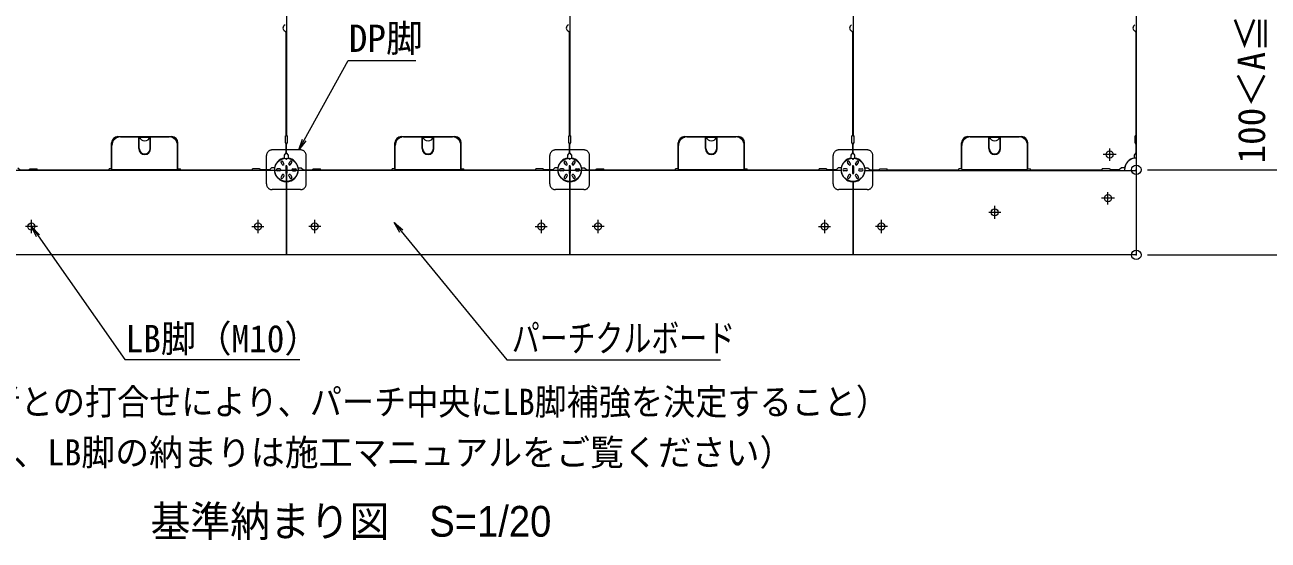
# Model space of a CAD drawing. Units: millimetres, scale not verified. Extents: x -600 to 600, y -416 to 415.
# Drawn here: x -397.1 to -68, y 9.1 to 145.4 of the extents above; entities that cross this region are included whole.
import ezdxf
from ezdxf.enums import TextEntityAlignment as Align

# ---------------------------------------------------------------- set-up
doc = ezdxf.new("R2010")
doc.units = ezdxf.units.MM
doc.header["$LTSCALE"] = 5
doc.header["$PDMODE"] = 32
doc.header["$PDSIZE"] = 2.5
doc.linetypes.add('DASHED3', pattern=[4, 3, -1])
doc.layers.add('0-1_moji', color=2, linetype='Continuous')
for name, color, linetype, lineweight in [('0-8_center', 5, 'Continuous', 9), ('0-9_sunpou', 1, 'Continuous', 9), ('0-A_0', 3, 'Continuous', 9), ('0-B_DEFPOINTS', 7, 'Continuous', 9), ('1-5_6文字', 2, 'Continuous', 9)]:
    doc.layers.add(name, color=color, linetype=linetype, lineweight=lineweight)
doc.styles.add('ＭＳ ゴシック', font='')
doc.styles.add('ＭＳ Ｐゴシック', font='')
doc.styles.get('ＭＳ ゴシック').set_extended_font_data('MS Gothic')
doc.styles.get('ＭＳ Ｐゴシック').set_extended_font_data('MS PGothic')

# ---------------------------------------------------------------- blocks, each defined once
blk = doc.blocks.new('MLeader28')
at = {"layer": '1-5_6文字'}
blk.add_line((-299.364, 93.168), (-297.463, 90.847), dxfattribs=at)
at = {"layer": '1-5_6文字', "color": 1}
blk.add_line((-268.484, 56.796), (-212.95, 56.796), dxfattribs=at)
at = {"layer": '1-5_6文字'}
blk.add_lwpolyline([(-297.85, 90.531), (-299.364, 93.168), (-297.076, 91.164)], dxfattribs=at)
at = {"layer": '1-5_6文字', "color": 1}
blk.add_lwpolyline([(-297.463, 90.847), (-269.564, 56.796), (-268.484, 56.796)], dxfattribs=at)
at = {"layer": '1-5_6文字', "style": 'ＭＳ ゴシック', "width": 0.75}
blk.add_text('パーチクルボード', height=7.221, dxfattribs=at).set_placement((-268.214, 56.771), align=Align.BOTTOM_LEFT)
blk = doc.blocks.new('MLeader29')
at = {"layer": '1-5_6文字', "color": 1}
blk.add_line((-310.487, 135.976), (-293.641, 135.976), dxfattribs=at)
at = {"layer": '1-5_6文字'}
blk.add_line((-324.609, 112.326), (-323.16, 114.953), dxfattribs=at)
at = {"layer": '1-5_6文字', "color": 1}
blk.add_lwpolyline([(-323.16, 114.953), (-311.567, 135.976), (-310.487, 135.976)], dxfattribs=at)
at = {"layer": '1-5_6文字'}
blk.add_lwpolyline([(-322.722, 114.712), (-324.609, 112.326), (-323.598, 115.195)], dxfattribs=at)
at = {"layer": '1-5_6文字', "style": 'ＭＳ ゴシック'}
blk.add_text('DP脚', height=7.221, dxfattribs=at).set_placement((-311.36, 136.088), align=Align.BOTTOM_LEFT)
blk = doc.blocks.new('MLeader33')
at = {"layer": '1-5_6文字'}
blk.add_line((-395.355, 92.076), (-393.632, 89.62), dxfattribs=at)
at = {"layer": '1-5_6文字', "color": 1}
blk.add_line((-369.578, 56.863), (-324.348, 56.863), dxfattribs=at)
at = {"layer": '1-5_6文字'}
blk.add_lwpolyline([(-394.042, 89.333), (-395.355, 92.076), (-393.223, 89.907)], dxfattribs=at)
at = {"layer": '1-5_6文字', "color": 1}
blk.add_lwpolyline([(-393.632, 89.62), (-370.658, 56.863), (-369.578, 56.863)], dxfattribs=at)
at = {"layer": '1-5_6文字', "style": 'ＭＳ ゴシック', "width": 0.95}
blk.add_text('LB脚（M10）', height=7.221, dxfattribs=at).set_placement((-370.451, 56.675), align=Align.BOTTOM_LEFT)

msp = doc.modelspace()

# ---------------------------------------------------------------- linework, layer by layer
at = {"layer": '0-8_center'}
for p, q in [((-109.94, 109.487), (-109.94, 112.695)), ((-108.216, 111.126), (-111.683, 111.126)), ((-108.666, 99.576), (-112.133, 99.576)), ((-110.39, 97.937), (-110.39, 101.145)), ((-138.751, 95.826), (-141.959, 95.826)), ((-140.39, 94.103), (-140.39, 97.569)), ((-395.39, 90.353), (-395.39, 93.819)), ((-335.39, 90.353), (-335.39, 93.819)), ((-320.39, 90.353), (-320.39, 93.819)), ((-260.39, 90.353), (-260.39, 93.819)), ((-245.39, 90.353), (-245.39, 93.819)), ((-185.39, 90.353), (-185.39, 93.819)), ((-170.39, 90.353), (-170.39, 93.819)), ((-393.751, 92.076), (-396.959, 92.076)), ((-337.028, 92.076), (-333.821, 92.076)), ((-318.751, 92.076), (-321.959, 92.076)), ((-262.028, 92.076), (-258.821, 92.076)), ((-243.751, 92.076), (-246.959, 92.076)), ((-187.028, 92.076), (-183.821, 92.076)), ((-168.751, 92.076), (-171.959, 92.076))]:
    msp.add_line(p, q, dxfattribs=at)
at = {"layer": '0-A_0'}
for p, q in [((-102.89, 332.076), (-102.89, 84.576)), ((-327.86, 173.076), (-327.86, 116.076)), ((-252.86, 173.076), (-252.86, 116.076)), ((-177.86, 173.076), (-177.86, 116.076)), ((-327.92, 116.076), (-327.92, 143.254)), ((-252.92, 116.076), (-252.92, 143.254)), ((-177.92, 116.076), (-177.92, 143.254)), ((-102.92, 116.076), (-102.92, 143.254)), ((-371.84, 115.776), (-366.815, 115.776)), ((-366.965, 112.686), (-366.965, 115.626)), ((-366.815, 112.686), (-366.815, 115.626)), ((-363.965, 115.776), (-358.94, 115.776)), ((-363.965, 112.686), (-363.965, 115.626)), ((-363.815, 112.686), (-363.815, 115.626)), ((-327.92, 116.076), (-328.16, 116.076)), ((-327.86, 116.076), (-327.62, 116.076)), ((-327.62, 114.276), (-327.62, 116.076)), ((-296.84, 115.776), (-291.815, 115.776)), ((-291.965, 112.686), (-291.965, 115.626)), ((-291.815, 112.686), (-291.815, 115.626)), ((-288.965, 115.776), (-283.94, 115.776)), ((-288.965, 112.686), (-288.965, 115.626)), ((-288.815, 112.686), (-288.815, 115.626)), ((-252.92, 116.076), (-253.16, 116.076)), ((-252.86, 116.076), (-252.62, 116.076)), ((-252.62, 114.276), (-252.62, 116.076)), ((-221.84, 115.776), (-216.815, 115.776)), ((-216.965, 112.686), (-216.965, 115.626)), ((-216.815, 112.686), (-216.815, 115.626)), ((-213.965, 115.776), (-208.94, 115.776)), ((-213.965, 112.686), (-213.965, 115.626)), ((-213.815, 112.686), (-213.815, 115.626)), ((-177.92, 116.076), (-178.16, 116.076)), ((-177.86, 116.076), (-177.62, 116.076)), ((-177.62, 114.276), (-177.62, 116.076)), ((-146.84, 115.776), (-141.815, 115.776)), ((-141.965, 112.686), (-141.965, 115.626)), ((-141.815, 112.686), (-141.815, 115.626)), ((-138.965, 115.776), (-133.94, 115.776)), ((-138.965, 112.686), (-138.965, 115.626)), ((-138.815, 112.686), (-138.815, 115.626)), ((-102.92, 116.076), (-103.16, 116.076)), ((-374.09, 107.136), (-374.09, 113.526)), ((-366.965, 115.026), (-366.815, 115.026)), ((-366.965, 114.876), (-366.815, 114.876)), ((-363.965, 115.026), (-363.815, 115.026)), ((-363.965, 114.876), (-363.815, 114.876)), ((-356.69, 107.136), (-356.69, 113.526)), ((-327.905, 111.576), (-327.905, 113.826)), ((-327.875, 113.826), (-327.62, 114.276)), ((-299.09, 107.136), (-299.09, 113.526)), ((-291.965, 115.026), (-291.815, 115.026)), ((-291.965, 114.876), (-291.815, 114.876)), ((-288.965, 115.026), (-288.815, 115.026)), ((-288.965, 114.876), (-288.815, 114.876)), ((-281.69, 107.136), (-281.69, 113.526)), ((-252.905, 111.576), (-252.905, 113.826)), ((-252.875, 113.826), (-252.62, 114.276)), ((-224.09, 107.136), (-224.09, 113.526)), ((-216.965, 115.026), (-216.815, 115.026)), ((-216.965, 114.876), (-216.815, 114.876)), ((-213.965, 115.026), (-213.815, 115.026)), ((-213.965, 114.876), (-213.815, 114.876)), ((-206.69, 107.136), (-206.69, 113.526)), ((-177.905, 111.576), (-177.905, 113.826)), ((-177.875, 113.826), (-177.62, 114.276)), ((-149.09, 107.136), (-149.09, 113.526)), ((-141.965, 115.026), (-141.815, 115.026)), ((-141.965, 114.876), (-141.815, 114.876)), ((-138.965, 115.026), (-138.815, 115.026)), ((-138.965, 114.876), (-138.815, 114.876)), ((-131.69, 107.136), (-131.69, 113.526)), ((-328.973, 108.443), (-329.31, 109.027)), ((-328.531, 108.698), (-328.869, 109.282)), ((-328.415, 110.976), (-327.905, 111.576)), ((-328.415, 110.121), (-328.415, 110.976)), ((-327.248, 108.698), (-326.91, 109.282)), ((-326.806, 108.443), (-326.469, 109.027)), ((-253.973, 108.443), (-254.31, 109.027)), ((-253.531, 108.698), (-253.869, 109.282)), ((-253.415, 110.976), (-252.905, 111.576)), ((-253.415, 110.121), (-253.415, 110.976)), ((-252.248, 108.698), (-251.91, 109.282)), ((-251.806, 108.443), (-251.469, 109.027)), ((-178.973, 108.443), (-179.31, 109.027)), ((-178.531, 108.698), (-178.869, 109.282)), ((-178.415, 110.976), (-177.905, 111.576)), ((-178.415, 110.121), (-178.415, 110.976)), ((-177.248, 108.698), (-176.91, 109.282)), ((-176.806, 108.443), (-176.469, 109.027)), ((-327.965, 106.926), (-402.815, 106.926)), ((-395.69, 107.346), (-393.89, 107.346)), ((-393.89, 107.106), (-393.89, 107.346)), ((-393.89, 107.106), (-374.84, 107.106)), ((-374.09, 107.346), (-374.84, 107.346)), ((-374.84, 107.106), (-374.84, 107.346)), ((-374.09, 107.136), (-356.69, 107.136)), ((-356.69, 107.346), (-355.94, 107.346)), ((-355.94, 107.106), (-355.94, 107.346)), ((-355.94, 107.106), (-336.89, 107.106)), ((-335.09, 107.346), (-336.89, 107.346)), ((-336.89, 107.106), (-336.89, 107.346)), ((-329.615, 107.331), (-330.29, 107.331)), ((-329.615, 106.821), (-330.29, 106.821)), ((-328.973, 105.71), (-329.31, 105.125)), ((-328.531, 105.455), (-328.869, 104.87)), ((-328.04, 107.976), (-328.04, 106.176)), ((-327.965, 106.926), (-327.965, 84.576)), ((-327.815, 106.926), (-327.815, 84.576)), ((-252.965, 106.926), (-327.815, 106.926)), ((-327.74, 107.976), (-327.74, 106.176)), ((-327.248, 105.455), (-326.91, 104.87)), ((-326.806, 105.71), (-326.469, 105.125)), ((-326.165, 107.331), (-325.49, 107.331)), ((-326.165, 106.821), (-325.49, 106.821)), ((-324.845, 107.601), (-323.99, 107.601)), ((-320.69, 107.346), (-318.89, 107.346)), ((-318.89, 107.106), (-318.89, 107.346)), ((-318.89, 107.106), (-299.84, 107.106)), ((-299.09, 107.346), (-299.84, 107.346)), ((-299.84, 107.106), (-299.84, 107.346)), ((-299.09, 107.136), (-281.69, 107.136)), ((-281.69, 107.346), (-280.94, 107.346)), ((-280.94, 107.106), (-280.94, 107.346)), ((-280.94, 107.106), (-261.89, 107.106)), ((-260.09, 107.346), (-261.89, 107.346)), ((-261.89, 107.106), (-261.89, 107.346)), ((-254.615, 107.331), (-255.29, 107.331)), ((-254.615, 106.821), (-255.29, 106.821)), ((-253.973, 105.71), (-254.31, 105.125)), ((-253.531, 105.455), (-253.869, 104.87)), ((-253.04, 107.976), (-253.04, 106.176)), ((-252.965, 106.926), (-252.965, 84.576)), ((-252.815, 106.926), (-252.815, 84.576)), ((-181.036, 106.926), (-252.815, 106.926)), ((-252.74, 107.976), (-252.74, 106.176)), ((-252.248, 105.455), (-251.91, 104.87)), ((-251.806, 105.71), (-251.469, 105.125)), ((-251.165, 107.331), (-250.49, 107.331)), ((-251.165, 106.821), (-250.49, 106.821)), ((-249.845, 107.601), (-248.99, 107.601)), ((-245.69, 107.346), (-243.89, 107.346)), ((-243.89, 107.106), (-243.89, 107.346)), ((-243.89, 107.106), (-224.84, 107.106)), ((-224.09, 107.346), (-224.84, 107.346)), ((-224.84, 107.106), (-224.84, 107.346)), ((-224.09, 107.136), (-206.69, 107.136)), ((-206.69, 107.346), (-205.94, 107.346)), ((-205.94, 107.106), (-205.94, 107.346)), ((-205.94, 107.106), (-186.89, 107.106)), ((-185.09, 107.346), (-186.89, 107.346)), ((-186.89, 107.106), (-186.89, 107.346)), ((-179.615, 107.331), (-180.29, 107.331)), ((-179.615, 106.821), (-180.29, 106.821)), ((-178.973, 105.71), (-179.31, 105.125)), ((-178.531, 105.455), (-178.869, 104.87)), ((-178.04, 107.976), (-178.04, 106.176)), ((-177.74, 107.976), (-177.74, 106.176)), ((-177.248, 105.455), (-176.91, 104.87)), ((-176.806, 105.71), (-176.469, 105.125)), ((-176.165, 107.331), (-175.49, 107.331)), ((-176.165, 106.821), (-175.49, 106.821)), ((-174.845, 107.601), (-173.99, 107.601)), ((-174.743, 106.926), (-102.89, 106.926)), ((-170.69, 107.346), (-168.89, 107.346)), ((-168.89, 107.106), (-168.89, 107.346)), ((-168.89, 107.106), (-149.84, 107.106)), ((-149.09, 107.346), (-149.84, 107.346)), ((-149.84, 107.106), (-149.84, 107.346)), ((-149.09, 107.136), (-131.69, 107.136)), ((-131.69, 107.346), (-130.94, 107.346)), ((-130.94, 107.106), (-130.94, 107.346)), ((-130.94, 107.106), (-111.89, 107.106)), ((-111.89, 107.106), (-111.89, 107.346)), ((-106.79, 107.601), (-107.39, 107.091)), ((-105.965, 107.601), (-106.79, 107.601)), ((-177.965, 103.927), (-177.965, 84.576)), ((-177.815, 103.927), (-177.815, 84.576)), ((-102.89, 84.576), (-522.89, 84.576))]:
    msp.add_line(p, q, dxfattribs=at)
at = {"layer": '0-A_0', "color": 2}
for p, q in [((-372.515, 115.851), (-358.265, 115.851)), ((-372.515, 115.701), (-372.416, 115.701)), ((-366.788, 115.701), (-363.991, 115.701)), ((-358.265, 115.701), (-358.364, 115.701)), ((-297.515, 115.851), (-283.265, 115.851)), ((-297.515, 115.701), (-297.416, 115.701)), ((-291.788, 115.701), (-288.991, 115.701)), ((-283.265, 115.701), (-283.364, 115.701)), ((-222.515, 115.851), (-208.265, 115.851)), ((-222.515, 115.701), (-222.416, 115.701)), ((-216.788, 115.701), (-213.991, 115.701)), ((-208.265, 115.701), (-208.364, 115.701)), ((-147.515, 115.851), (-133.265, 115.851)), ((-147.515, 115.701), (-147.416, 115.701)), ((-141.788, 115.701), (-138.991, 115.701)), ((-133.265, 115.701), (-133.364, 115.701)), ((-374.165, 107.346), (-374.165, 114.201)), ((-374.015, 114.102), (-374.015, 114.201)), ((-356.765, 114.102), (-356.765, 114.201)), ((-356.615, 107.346), (-356.615, 114.201)), ((-299.165, 107.346), (-299.165, 114.201)), ((-299.015, 114.102), (-299.015, 114.201)), ((-281.765, 114.102), (-281.765, 114.201)), ((-281.615, 107.346), (-281.615, 114.201)), ((-224.165, 107.346), (-224.165, 114.201)), ((-224.015, 114.102), (-224.015, 114.201)), ((-206.765, 114.102), (-206.765, 114.201)), ((-206.615, 107.346), (-206.615, 114.201)), ((-149.165, 107.346), (-149.165, 114.201)), ((-149.015, 114.102), (-149.015, 114.201)), ((-131.765, 114.102), (-131.765, 114.201)), ((-131.615, 107.346), (-131.615, 114.201))]:
    msp.add_line(p, q, dxfattribs=at)
at = {"layer": '0-A_0', "color": 2, "linetype": 'DASHED3'}
for p, q in [((-324.14, 112.326), (-331.64, 112.326)), ((-249.14, 112.326), (-256.64, 112.326)), ((-174.14, 112.326), (-181.64, 112.326)), ((-333.14, 103.326), (-333.14, 110.826)), ((-322.64, 103.326), (-322.64, 110.826)), ((-258.14, 103.326), (-258.14, 110.826)), ((-247.64, 103.326), (-247.64, 110.826)), ((-183.14, 103.326), (-183.14, 110.826)), ((-172.64, 103.326), (-172.64, 110.826)), ((-324.14, 101.826), (-331.64, 101.826)), ((-249.14, 101.826), (-256.64, 101.826)), ((-174.14, 101.826), (-181.64, 101.826))]:
    msp.add_line(p, q, dxfattribs=at)
at = {"layer": '0-A_0', "color": 1}
for p, q in [((-99.89, 107.076), (-64.647, 107.076)), ((-99.89, 84.576), (-64.647, 84.576))]:
    msp.add_line(p, q, dxfattribs=at)
at = {"layer": '0-A_0'}
for points in [[(-327.905, 113.826), (-328.16, 114.276), (-328.16, 116.076)], [(-252.905, 113.826), (-253.16, 114.276), (-253.16, 116.076)], [(-177.905, 113.826), (-178.16, 114.276), (-178.16, 116.076)], [(-103.415, 110.152), (-103.415, 110.976), (-102.905, 111.576), (-102.905, 113.826), (-103.16, 114.276), (-103.16, 116.076)], [(-327.365, 110.121), (-327.365, 110.976), (-327.875, 111.576), (-327.875, 113.826)], [(-252.365, 110.121), (-252.365, 110.976), (-252.875, 111.576), (-252.875, 113.826)], [(-177.365, 110.121), (-177.365, 110.976), (-177.875, 111.576), (-177.875, 113.826)], [(-398.99, 107.601), (-398.39, 107.091), (-396.14, 107.091), (-395.69, 107.346)], [(-332.39, 107.091), (-334.64, 107.091), (-335.09, 107.346)], [(-330.935, 107.601), (-331.79, 107.601), (-332.39, 107.091)], [(-323.99, 107.601), (-323.39, 107.091), (-321.14, 107.091), (-320.69, 107.346)], [(-257.39, 107.091), (-259.64, 107.091), (-260.09, 107.346)], [(-255.935, 107.601), (-256.79, 107.601), (-257.39, 107.091)], [(-248.99, 107.601), (-248.39, 107.091), (-246.14, 107.091), (-245.69, 107.346)], [(-182.39, 107.091), (-184.64, 107.091), (-185.09, 107.346)], [(-180.935, 107.601), (-181.79, 107.601), (-182.39, 107.091)], [(-173.99, 107.601), (-173.39, 107.091), (-171.14, 107.091), (-170.69, 107.346)], [(-107.39, 107.091), (-109.64, 107.091), (-110.09, 107.346), (-111.89, 107.346)]]:
    msp.add_lwpolyline(points, dxfattribs=at)
for centre, radius in [((-109.94, 111.126), 0.938), ((-327.89, 107.076), 3.09), ((-327.89, 109.851), 0.0433), ((-252.89, 107.076), 3.09), ((-252.89, 109.851), 0.0433), ((-177.89, 107.076), 3.09), ((-177.89, 109.851), 0.0433), ((-110.39, 99.576), 0.938), ((-140.39, 95.826), 0.938), ((-395.39, 92.076), 0.938), ((-335.39, 92.076), 0.938), ((-320.39, 92.076), 0.938), ((-260.39, 92.076), 0.938), ((-245.39, 92.076), 0.938), ((-185.39, 92.076), 0.938), ((-170.39, 92.076), 0.938)]:
    msp.add_circle(centre, radius, dxfattribs=at)
for centre, radius, start, end in [((-327.89, 144.576), 0.9, 113.31796, 246.68204), ((-252.89, 144.576), 0.9, 113.31796, 246.68204), ((-177.89, 144.576), 0.9, 113.31796, 246.68204), ((-102.89, 144.576), 0.9, 113.31796, 246.68204), ((-328.46, 143.254), 0.54, 0, 66.68204), ((-253.46, 143.254), 0.54, 0, 66.68204), ((-178.46, 143.254), 0.54, 0, 66.68204), ((-103.46, 143.254), 0.54, 0, 66.68204), ((-371.84, 113.526), 2.25, 90, 180), ((-366.89, 115.626), 0.075, 0, 180), ((-365.39, 116.245), 1.5, 198.19487, 341.80513), ((-363.89, 115.626), 0.075, 0, 180), ((-358.94, 113.526), 2.25, 0, 90), ((-296.84, 113.526), 2.25, 90, 180), ((-291.89, 115.626), 0.075, 0, 180), ((-290.39, 116.245), 1.5, 198.19487, 341.80513), ((-288.89, 115.626), 0.075, 0, 180), ((-283.94, 113.526), 2.25, 0, 90), ((-221.84, 113.526), 2.25, 90, 180), ((-216.89, 115.626), 0.075, 0, 180), ((-215.39, 116.245), 1.5, 198.19487, 341.80513), ((-213.89, 115.626), 0.075, 0, 180), ((-208.94, 113.526), 2.25, 0, 90), ((-146.84, 113.526), 2.25, 90, 180), ((-141.89, 115.626), 0.075, 0, 180), ((-140.39, 116.245), 1.5, 198.19487, 341.80513), ((-138.89, 115.626), 0.075, 0, 180), ((-133.94, 113.526), 2.25, 0, 90), ((-365.39, 112.686), 1.575, 180, 0), ((-365.39, 112.686), 1.425, 180, 0), ((-290.39, 112.686), 1.575, 180, 0), ((-290.39, 112.686), 1.425, 180, 0), ((-215.39, 112.686), 1.575, 180, 0), ((-215.39, 112.686), 1.425, 180, 0), ((-140.39, 112.686), 1.575, 180, 0), ((-140.39, 112.686), 1.425, 180, 0), ((-329.09, 109.155), 0.255, 30, 210), ((-328.752, 108.57), 0.255, 210, 30), ((-327.027, 108.57), 0.255, 150, 330), ((-326.69, 109.155), 0.255, 330, 150), ((-254.09, 109.155), 0.255, 30, 210), ((-253.752, 108.57), 0.255, 210, 30), ((-252.027, 108.57), 0.255, 150, 330), ((-251.69, 109.155), 0.255, 330, 150), ((-179.09, 109.155), 0.255, 30, 210), ((-178.752, 108.57), 0.255, 210, 30), ((-177.027, 108.57), 0.255, 150, 330), ((-176.69, 109.155), 0.255, 330, 150), ((-102.89, 107.076), 3.12, 90, 180), ((-327.89, 107.076), 3.15, 182.7294, 268.63569), ((-330.29, 107.076), 0.255, 90, 270), ((-329.615, 107.076), 0.255, 270, 90), ((-328.752, 105.582), 0.255, 330, 150), ((-327.89, 107.976), 0.15, 0, 180), ((-327.89, 106.176), 0.15, 180, 0), ((-327.89, 107.076), 3.15, 271.36431, 357.2706), ((-327.027, 105.582), 0.255, 30, 210), ((-326.165, 107.076), 0.255, 90, 270), ((-325.49, 107.076), 0.255, 270, 90), ((-252.89, 107.076), 3.15, 182.7294, 268.63569), ((-255.29, 107.076), 0.255, 90, 270), ((-254.615, 107.076), 0.255, 270, 90), ((-253.752, 105.582), 0.255, 330, 150), ((-252.89, 107.976), 0.15, 0, 180), ((-252.89, 106.176), 0.15, 180, 0), ((-252.89, 107.076), 3.15, 271.36431, 357.2706), ((-252.027, 105.582), 0.255, 30, 210), ((-251.165, 107.076), 0.255, 90, 270), ((-250.49, 107.076), 0.255, 270, 90), ((-177.89, 107.076), 3.15, 182.7294, 268.63569), ((-180.29, 107.076), 0.255, 90, 270), ((-179.615, 107.076), 0.255, 270, 90), ((-178.752, 105.582), 0.255, 330, 150), ((-177.89, 107.976), 0.15, 0, 180), ((-177.89, 106.176), 0.15, 180, 0), ((-177.89, 107.076), 3.15, 271.36431, 357.2706), ((-177.027, 105.582), 0.255, 30, 210), ((-176.165, 107.076), 0.255, 90, 270), ((-175.49, 107.076), 0.255, 270, 90), ((-329.09, 104.998), 0.255, 150, 330), ((-326.69, 104.998), 0.255, 210, 30), ((-254.09, 104.998), 0.255, 150, 330), ((-251.69, 104.998), 0.255, 210, 30), ((-179.09, 104.998), 0.255, 150, 330), ((-176.69, 104.998), 0.255, 210, 30)]:
    msp.add_arc(centre, radius, start, end, dxfattribs=at)
at = {"layer": '0-A_0', "color": 2}
for centre, radius, start, end in [((-372.515, 114.201), 1.65, 90, 180), ((-372.515, 114.201), 1.5, 90, 180), ((-358.265, 114.201), 1.65, 360, 90), ((-358.265, 114.201), 1.5, 360, 90), ((-297.515, 114.201), 1.65, 90, 180), ((-297.515, 114.201), 1.5, 90, 180), ((-283.265, 114.201), 1.65, 360, 90), ((-283.265, 114.201), 1.5, 360, 90), ((-222.515, 114.201), 1.65, 90, 180), ((-222.515, 114.201), 1.5, 90, 180), ((-208.265, 114.201), 1.65, 360, 90), ((-208.265, 114.201), 1.5, 360, 90), ((-147.515, 114.201), 1.65, 90, 180), ((-147.515, 114.201), 1.5, 90, 180), ((-133.265, 114.201), 1.65, 360, 90), ((-133.265, 114.201), 1.5, 360, 90), ((-327.89, 107.076), 3.15, 99.59407, 170.40593), ((-327.89, 107.076), 3.15, 99.59407, 170.40593), ((-327.89, 107.076), 3.15, 9.59407, 80.40593), ((-252.89, 107.076), 3.15, 99.59407, 170.40593), ((-252.89, 107.076), 3.15, 99.59407, 170.40593), ((-252.89, 107.076), 3.15, 9.59407, 80.40593), ((-177.89, 107.076), 3.15, 99.59407, 170.40593), ((-177.89, 107.076), 3.15, 99.59407, 170.40593), ((-177.89, 107.076), 3.15, 9.59407, 80.40593), ((-102.89, 107.076), 3.15, 99.59407, 170.40593)]:
    msp.add_arc(centre, radius, start, end, dxfattribs=at)
at = {"layer": '0-A_0', "color": 2, "linetype": 'DASHED3'}
for centre, start, end in [((-331.64, 110.826), 90, 180), ((-324.14, 110.826), 0, 90), ((-256.64, 110.826), 90, 180), ((-249.14, 110.826), 0, 90), ((-181.64, 110.826), 90, 180), ((-174.14, 110.826), 0, 90), ((-331.64, 103.326), 180, 270), ((-324.14, 103.326), 270, 0), ((-256.64, 103.326), 180, 270), ((-249.14, 103.326), 270, 0), ((-181.64, 103.326), 180, 270), ((-174.14, 103.326), 270, 0)]:
    msp.add_arc(centre, 1.5, start, end, dxfattribs=at)
at = {"layer": '0-B_DEFPOINTS'}
for p in [(-102.89, 107.076), (-102.89, 84.576)]:
    msp.add_point(p, dxfattribs=at)

# ---------------------------------------------------------------- block references
at = {"layer": '1-5_6文字'}
for name in ['MLeader29', 'MLeader28', 'MLeader33']:
    msp.add_blockref(name, (0, 0), dxfattribs=at)

# ---------------------------------------------------------------- texts
at = {"layer": '0-1_moji', "style": 'ＭＳ Ｐゴシック', "width": 0.95}
msp.add_text('基準納まり図\u3000S=1/20', height=8.134, dxfattribs=at).set_placement((-363.84, 7.607), align=Align.BOTTOM_LEFT)
at = {"layer": '0-9_sunpou', "color": 2, "style": 'ＭＳ ゴシック'}
for s, width, p in [('（人通りの多い箇所は現場担当者との打合せにより、パーチ中央にLB脚補強を決定すること）', 0.9, (-525.797, 40.175)), ('※パーチクルボードの幅による、LB脚の納まりは施工マニュアルをご覧ください）', 0.95, (-525.797, 26.799))]:
    msp.add_text(s, height=6.928, dxfattribs=dict(at, width=width)).set_placement(p, align=Align.BOTTOM_LEFT)
at = {"layer": '0-A_0', "color": 2, "style": 'ＭＳ ゴシック'}
msp.add_text('100＜A≦600', height=7.221, rotation=90, dxfattribs=at).set_placement((-66.635, 108.752), align=Align.BOTTOM_LEFT)

doc.saveas('drawing.dxf')
